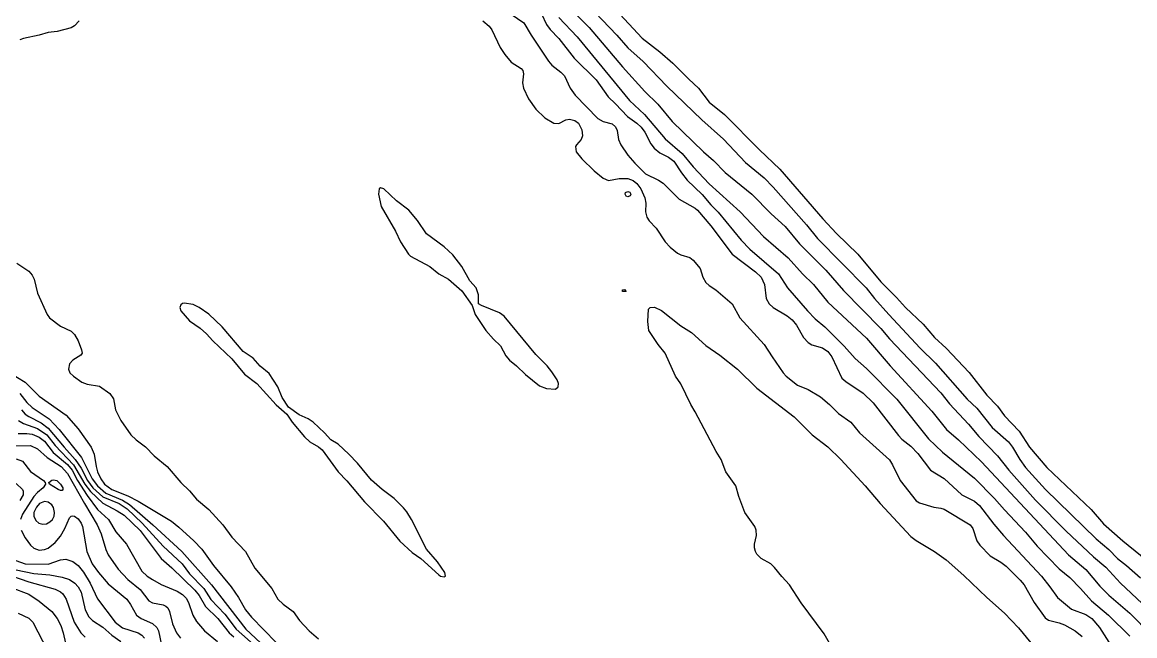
# Model space of a CAD drawing. Extents: x 474277 to 475042, y 254928 to 255625.
# Drawn here: x 474414.21 to 474462.47, y 255294.67 to 255321.27 of the extents above; entities that cross this region are included whole.
import ezdxf

# ---------------------------------------------------------------- set-up
doc = ezdxf.new("R2010")
doc.units = 0
doc.header["$MEASUREMENT"] = 0
doc.layers.add('BaseMapV2_DTM_export_MonNov09090547073261 — entities', color=1, linetype='CONTINUOUS')

msp = doc.modelspace()

# ---------------------------------------------------------------- linework, layer by layer
at = {"layer": 'BaseMapV2_DTM_export_MonNov09090547073261 — entities', "color": 15, "linetype": 'Continuous', "true_color": 0xb7484b}
for points in [[(474437.08, 255322.788, 84.75), (474438.8, 255321.048, 84.75), (474440.246, 255319.337, 84.75), (474441.216, 255318.264, 84.75), (474441.791, 255317.714, 84.75), (474442.404, 255316.968, 84.75), (474443.766, 255315.657, 84.75), (474444.204, 255315.274, 84.75), (474444.704, 255314.753, 84.75), (474445.863, 255313.817, 84.75), (474446.698, 255312.97, 84.75), (474447.311, 255312.412, 84.75), (474447.925, 255311.667, 84.75), (474449.076, 255310.52, 84.75), (474449.842, 255309.638, 84.75), (474451.456, 255307.989, 84.75), (474451.835, 255307.541, 84.75), (474454.059, 255305.209, 84.75), (474454.442, 255304.733, 84.75), (474455.268, 255303.849, 84.75), (474455.705, 255303.312, 84.75), (474456.516, 255302.469, 84.75), (474457.01, 255301.855, 84.75), (474458.161, 255300.552, 84.75), (474459.503, 255299.199, 84.75), (474460.679, 255298.098, 84.75), (474461.222, 255297.638, 84.75), (474461.859, 255296.948, 84.75), (474462.8, 255296.064, 84.75)], [(474438.749, 255322.021, 84.5), (474440.013, 255320.718, 84.5), (474440.487, 255320.17, 84.5), (474441.156, 255319.567, 84.5), (474442.171, 255318.494, 84.5), (474443.687, 255317.037, 84.5), (474444.628, 255316.198, 84.5), (474445.589, 255315.197, 84.5), (474446.391, 255314.52, 84.5), (474446.79, 255314.123, 84.5), (474448.232, 255312.492, 84.5), (474448.713, 255311.9, 84.5), (474450.826, 255309.753, 84.5), (474451.179, 255309.293, 84.5), (474451.812, 255308.603, 84.5), (474453.17, 255307.146, 84.5), (474453.829, 255306.487, 84.5), (474455.209, 255304.922, 84.5), (474455.616, 255304.539, 84.5), (474456.283, 255303.697, 84.5), (474456.998, 255303.082, 84.5), (474457.176, 255302.852, 84.5), (474457.493, 255302.315, 84.5), (474457.739, 255301.965, 84.5), (474458.603, 255301.012, 84.5), (474460.805, 255298.865, 84.5), (474461.342, 255298.405, 84.5), (474461.727, 255298.017, 84.5), (474462.11, 255297.717, 84.5), (474462.715, 255297.178, 84.5)], [(474435.427, 255321.628, 85.5), (474435.975, 255321.254, 85.5), (474436.285, 255320.718, 85.5), (474437.037, 255319.582, 85.5), (474437.19, 255319.405, 85.5), (474437.584, 255319.107, 85.5), (474437.732, 255318.954, 85.5), (474437.983, 255318.417, 85.5), (474438.203, 255318.111, 85.5), (474439.184, 255317.096, 85.5), (474439.414, 255316.972, 85.5), (474439.797, 255316.873, 85.5), (474439.951, 255316.731, 85.5), (474440.016, 255316.577, 85.5), (474440.084, 255316.194, 85.5), (474440.178, 255315.964, 85.5), (474440.487, 255315.509, 85.5), (474440.794, 255315.155, 85.5), (474441.254, 255314.706, 85.5), (474441.816, 255314.43, 85.5), (474442.021, 255314.293, 85.5), (474442.711, 255313.605, 85.5), (474443.401, 255313.213, 85.5), (474443.5, 255313.127, 85.5), (474444.091, 255312.445, 85.5), (474445.009, 255311.21, 85.5), (474446.021, 255310.443, 85.5), (474446.261, 255310.213, 85.5), (474446.414, 255309.906, 85.5), (474446.491, 255309.293, 85.5), (474446.615, 255309.063, 85.5), (474446.788, 255308.909, 85.5), (474447.388, 255308.542, 85.5), (474447.618, 255308.366, 85.5), (474447.798, 255308.143, 85.5), (474448.105, 255307.606, 85.5), (474448.308, 255307.381, 85.5), (474448.462, 255307.28, 85.5), (474448.922, 255307.151, 85.5), (474449.165, 255306.993, 85.5), (474449.334, 255306.763, 85.5), (474449.771, 255305.842, 85.5), (474449.939, 255305.689, 85.5), (474450.685, 255305.186, 85.5), (474451.132, 255304.769, 85.5), (474452.219, 255303.347, 85.5), (474452.372, 255303.189, 85.5), (474452.755, 255302.887, 85.5), (474453.062, 255302.566, 85.5), (474453.613, 255301.855, 85.5), (474454.212, 255301.488, 85.5), (474454.979, 255300.786, 85.5), (474455.516, 255300.503, 85.5), (474455.736, 255300.322, 85.5), (474456.359, 255299.503, 85.5), (474456.778, 255299.018, 85.5), (474458.423, 255297.255, 85.5), (474458.792, 255296.795, 85.5), (474459.12, 255296.322, 85.5), (474459.733, 255295.828, 85.5), (474460.346, 255295.594, 85.5), (474460.616, 255295.414, 85.5), (474460.94, 255295.031, 85.5), (474461.343, 255294.392, 85.5)], [(474436.733, 255321.638, 85.25), (474436.962, 255321.178, 85.25), (474437.114, 255320.955, 85.25), (474437.494, 255320.564, 85.25), (474438.157, 255319.721, 85.25), (474439.107, 255318.775, 85.25), (474439.624, 255318.034, 85.25), (474439.951, 255317.74, 85.25), (474440.463, 255317.19, 85.25), (474440.871, 255316.903, 85.25), (474441.059, 255316.73, 85.25), (474441.22, 255316.5, 85.25), (474441.484, 255315.995, 85.25), (474441.629, 255315.81, 85.25), (474441.867, 255315.606, 85.25), (474442.251, 255315.423, 85.25), (474442.481, 255315.243, 85.25), (474442.811, 255314.737, 85.25), (474443.056, 255314.43, 85.25), (474443.708, 255313.8, 85.25), (474444.08, 255313.357, 85.25), (474444.398, 255313.036, 85.25), (474445.395, 255311.816, 85.25), (474445.778, 255311.428, 85.25), (474447.018, 255310.366, 85.25), (474447.405, 255309.753, 85.25), (474448.275, 255308.756, 85.25), (474448.615, 255308.415, 85.25), (474449.035, 255308.066, 85.25), (474449.87, 255307.223, 85.25), (474450.346, 255306.686, 85.25), (474450.839, 255306.265, 85.25), (474452.151, 255304.922, 85.25), (474453.522, 255303.215, 85.25), (474454.136, 255302.624, 85.25), (474455.516, 255301.496, 85.25), (474456.383, 255300.628, 85.25), (474456.819, 255300.123, 85.25), (474457.739, 255299.162, 85.25), (474458.242, 255298.558, 85.25), (474459.196, 255297.572, 85.25), (474459.656, 255297.202, 85.25), (474460.126, 255296.718, 85.25), (474460.59, 255296.181, 85.25), (474461.338, 255295.568, 85.25), (474462.253, 255294.648, 85.25)], [(474437.497, 255321.484, 85), (474438.289, 255320.641, 85), (474440.561, 255317.881, 85), (474441.207, 255317.267, 85), (474442.097, 255316.223, 85), (474442.838, 255315.58, 85), (474443.324, 255315.008, 85), (474444.014, 255314.272, 85), (474445.351, 255313.05, 85), (474446.363, 255311.976, 85), (474447.436, 255311.056, 85), (474448.056, 255310.366, 85), (474448.543, 255309.906, 85), (474449.152, 255309.139, 85), (474450.839, 255307.574, 85), (474451.87, 255306.379, 85), (474453.676, 255304.404, 85), (474454.301, 255303.619, 85), (474454.826, 255303.164, 85), (474455.823, 255302.208, 85), (474459.599, 255298.175, 85), (474460.346, 255297.548, 85), (474460.96, 255296.825, 85), (474461.343, 255296.425, 85), (474462.263, 255295.642, 85), (474463.183, 255294.714, 85)], [(474439.951, 255321.819, 84.25), (474441.101, 255320.586, 84.25), (474441.867, 255319.987, 84.25), (474442.441, 255319.491, 84.25), (474443.124, 255318.801, 84.25), (474443.554, 255318.409, 84.25), (474444.017, 255317.804, 84.25), (474444.67, 255317.267, 84.25), (474446.198, 255315.734, 84.25), (474447.081, 255314.902, 84.25), (474448.949, 255312.743, 84.25), (474449.535, 255312.113, 84.25), (474450.466, 255311.21, 84.25), (474451.452, 255310.015, 84.25), (474452.142, 255309.34, 84.25), (474452.525, 255308.909, 84.25), (474453.292, 255308.18, 84.25), (474453.793, 255307.606, 84.25), (474454.288, 255307.146, 84.25), (474455.286, 255306.088, 84.25), (474456.053, 255305.103, 84.25), (474456.513, 255304.624, 84.25), (474456.819, 255304.209, 84.25), (474457.453, 255303.542, 84.25), (474457.912, 255302.852, 84.25), (474458.66, 255301.96, 84.25), (474460.576, 255300.142, 84.25), (474461.113, 255299.527, 84.25), (474461.957, 255298.788, 84.25), (474463.26, 255297.724, 84.25)], [(474416.684, 255321.331, 86), (474416.488, 255321.112, 86), (474416.334, 255321.032, 86), (474415.728, 255320.871, 86), (474415.337, 255320.835, 86), (474414.954, 255320.711, 86), (474414.264, 255320.573, 86), (474414.111, 255320.513, 86)], [(474434.191, 255321.331, 85.75), (474434.463, 255321.101, 85.75), (474434.583, 255320.939, 85.75), (474434.952, 255320.181, 85.75), (474435.142, 255319.874, 85.75), (474435.427, 255319.547, 85.75), (474435.86, 255319.261, 85.75), (474435.931, 255319.184, 85.75), (474435.961, 255319.031, 85.75), (474435.912, 255318.647, 85.75), (474435.963, 255318.417, 85.75), (474436.172, 255317.957, 85.75), (474436.497, 255317.497, 85.75), (474436.884, 255317.133, 85.75), (474437.267, 255316.901, 85.75), (474437.497, 255316.876, 85.75), (474437.799, 255317.037, 85.75), (474437.957, 255317.072, 85.75), (474438.187, 255317.017, 85.75), (474438.34, 255316.892, 85.75), (474438.494, 255316.612, 85.75), (474438.518, 255316.347, 85.75), (474438.462, 255316.194, 85.75), (474438.254, 255315.964, 85.75), (474438.219, 255315.887, 85.75), (474438.246, 255315.657, 85.75), (474438.488, 255315.35, 85.75), (474439.03, 255314.824, 85.75), (474439.414, 255314.511, 85.75), (474439.644, 255314.404, 85.75), (474440.104, 255314.496, 85.75), (474440.487, 255314.495, 85.75), (474440.717, 255314.404, 85.75), (474440.872, 255314.277, 85.75), (474441.042, 255314.047, 85.75), (474441.22, 255313.663, 85.75), (474441.262, 255313.433, 85.75), (474441.245, 255313.05, 85.75), (474441.315, 255312.82, 85.75), (474441.409, 255312.667, 85.75), (474441.714, 255312.342, 85.75), (474442.097, 255311.751, 85.75), (474442.318, 255311.516, 85.75), (474442.634, 255311.26, 85.75), (474442.788, 255311.185, 85.75), (474443.171, 255311.074, 85.75), (474443.324, 255310.957, 85.75), (474443.618, 255310.596, 85.75), (474443.743, 255310.213, 85.75), (474443.874, 255309.983, 85.75), (474444.014, 255309.853, 85.75), (474444.305, 255309.676, 85.75), (474445.011, 255309.068, 85.75), (474445.344, 255308.449, 85.75), (474446.402, 255307.299, 85.75), (474446.738, 255306.763, 85.75), (474447.219, 255306.072, 85.75), (474447.356, 255305.919, 85.75), (474447.848, 255305.539, 85.75), (474448.308, 255305.35, 85.75), (474448.845, 255305.025, 85.75), (474449.228, 255304.7, 85.75), (474449.625, 255304.309, 85.75), (474450.16, 255303.925, 85.75), (474450.537, 255303.465, 85.75), (474451.835, 255302.292, 85.75), (474451.967, 255302.085, 85.75), (474452.3, 255301.395, 85.75), (474452.986, 255300.518, 85.75), (474453.139, 255300.43, 85.75), (474453.752, 255300.24, 85.75), (474454.059, 255300.209, 85.75), (474454.212, 255300.165, 85.75), (474455.337, 255299.478, 85.75), (474455.445, 255299.325, 85.75), (474455.621, 255298.788, 85.75), (474455.746, 255298.601, 85.75), (474456.206, 255298.138, 85.75), (474456.666, 255297.865, 85.75), (474456.896, 255297.692, 85.75), (474457.509, 255297.078, 85.75), (474457.671, 255296.871, 85.75), (474458.109, 255296.105, 85.75), (474458.583, 255295.441, 85.75), (474458.736, 255295.348, 85.75), (474459.196, 255295.235, 85.75), (474459.426, 255295.146, 85.75), (474459.882, 255294.878, 85.75), (474460.193, 255294.644, 85.75)], [(474437.344, 255305.367, 85.75), (474437.457, 255305.459, 85.75), (474437.48, 255305.612, 85.75), (474437.421, 255305.766, 85.75), (474437.19, 255306.12, 85.75), (474436.981, 255306.379, 85.75), (474436.5, 255306.865, 85.75), (474435.12, 255308.528, 85.75), (474434.92, 255308.679, 85.75), (474434.132, 255308.986, 85.75), (474434.006, 255309.063, 85.75), (474434.006, 255309.446, 85.75), (474433.905, 255309.753, 85.75), (474433.631, 255310.06, 85.75), (474433.28, 255310.688, 85.75), (474432.896, 255311.193, 85.75), (474432.513, 255311.54, 85.75), (474431.746, 255312.102, 85.75), (474431.363, 255312.674, 85.75), (474430.978, 255313.127, 85.75), (474430.443, 255313.524, 85.75), (474429.906, 255314.048, 85.75), (474429.753, 255314.096, 85.75), (474429.695, 255314.047, 85.75), (474429.667, 255313.817, 85.75), (474429.785, 255313.28, 85.75), (474430.403, 255312.207, 85.75), (474430.627, 255311.746, 85.75), (474430.965, 255311.21, 85.75), (474431.058, 255311.133, 85.75), (474431.9, 255310.674, 85.75), (474432.283, 255310.368, 85.75), (474432.707, 255310.136, 85.75), (474433.28, 255309.619, 85.75), (474433.732, 255308.986, 85.75), (474433.855, 255308.603, 85.75), (474434.323, 255307.913, 85.75), (474434.65, 255307.529, 85.75), (474434.967, 255307.246, 85.75), (474435.197, 255306.809, 85.75), (474435.35, 255306.625, 85.75), (474435.657, 255306.381, 85.75), (474436.04, 255306.003, 85.75), (474436.653, 255305.506, 85.75), (474436.96, 255305.387, 85.75), (474437.344, 255305.367, 85.75)], [(474440.592, 255313.74, 86), (474440.487, 255313.703, 86), (474440.411, 255313.735, 86), (474440.365, 255313.817, 86), (474440.379, 255313.893, 86), (474440.487, 255313.936, 86), (474440.564, 255313.9, 86), (474440.608, 255313.817, 86), (474440.592, 255313.74, 86)], [(474413.976, 255310.826, 86), (474414.494, 255310.486, 86), (474414.647, 255310.312, 86), (474414.729, 255310.136, 86), (474414.88, 255309.523, 86), (474415.301, 255308.603, 86), (474415.402, 255308.449, 86), (474415.874, 255308.094, 86), (474416.334, 255307.882, 86), (474416.488, 255307.728, 86), (474416.641, 255307.453, 86), (474416.788, 255307.069, 86), (474416.809, 255306.916, 86), (474416.752, 255306.839, 86), (474416.411, 255306.623, 86), (474416.263, 255306.456, 86), (474416.218, 255306.226, 86), (474416.286, 255306.072, 86), (474416.442, 255305.919, 86), (474416.794, 255305.664, 86), (474417.024, 255305.579, 86), (474417.561, 255305.491, 86), (474418.021, 255305.17, 86), (474418.175, 255304.949, 86), (474418.262, 255304.462, 86), (474418.484, 255304.002, 86), (474418.931, 255303.389, 86), (474419.158, 255303.159, 86), (474419.555, 255302.856, 86), (474419.939, 255302.469, 86), (474420.507, 255302.009, 86), (474421.1, 255301.318, 86), (474421.472, 255300.953, 86), (474421.778, 255300.594, 86), (474422.315, 255300.15, 86), (474422.911, 255299.478, 86), (474423.312, 255298.948, 86), (474423.903, 255298.328, 86), (474424.309, 255297.597, 86), (474425.043, 255296.718, 86), (474425.308, 255296.258, 86), (474425.535, 255296.038, 86), (474425.971, 255295.721, 86), (474426.248, 255295.338, 86), (474426.655, 255294.878, 86), (474427.069, 255294.531, 86)], [(474440.415, 255309.6, 86), (474440.257, 255309.597, 86), (474440.253, 255309.676, 86), (474440.334, 255309.679, 86), (474440.415, 255309.6, 86)], [(474432.513, 255297.223, 85.75), (474432.569, 255297.255, 85.75), (474432.544, 255297.408, 85.75), (474432.221, 255297.868, 85.75), (474431.746, 255298.424, 85.75), (474431.103, 255299.708, 85.75), (474430.903, 255300.038, 85.75), (474430.749, 255300.218, 85.75), (474430.344, 255300.628, 85.75), (474429.834, 255301.012, 85.75), (474429.369, 255301.423, 85.75), (474428.756, 255302.149, 85.75), (474428.376, 255302.545, 85.75), (474427.912, 255302.975, 85.75), (474427.604, 255303.159, 85.75), (474427.332, 255303.465, 85.75), (474426.839, 255303.927, 85.75), (474426.616, 255304.079, 85.75), (474426.226, 255304.251, 85.75), (474425.765, 255304.587, 85.75), (474425.492, 255304.999, 85.75), (474425.304, 255305.459, 85.75), (474424.922, 255306.036, 85.75), (474424.539, 255306.355, 85.75), (474424.232, 255306.705, 85.75), (474423.796, 255306.993, 85.75), (474422.894, 255308.066, 85.75), (474422.315, 255308.62, 85.75), (474421.889, 255308.909, 85.75), (474421.625, 255309.027, 85.75), (474421.242, 255309.084, 85.75), (474421.165, 255309.072, 85.75), (474421.088, 255309.017, 85.75), (474421.056, 255308.909, 85.75), (474421.101, 255308.756, 85.75), (474421.472, 255308.323, 85.75), (474421.932, 255308, 85.75), (474422.214, 255307.759, 85.75), (474422.478, 255307.453, 85.75), (474423.312, 255306.683, 85.75), (474423.849, 255306.015, 85.75), (474424.385, 255305.612, 85.75), (474425.229, 255304.681, 85.75), (474425.689, 255304.278, 85.75), (474425.928, 255303.925, 85.75), (474426.456, 255303.291, 85.75), (474426.686, 255303.076, 85.75), (474427.069, 255302.86, 85.75), (474427.222, 255302.73, 85.75), (474427.912, 255301.784, 85.75), (474428.296, 255301.39, 85.75), (474429.062, 255300.475, 85.75), (474429.892, 255299.632, 85.75), (474430.596, 255298.764, 85.75), (474431.133, 255298.279, 85.75), (474431.503, 255298.021, 85.75), (474432.283, 255297.313, 85.75), (474432.363, 255297.255, 85.75), (474432.513, 255297.223, 85.75)], [(474449.238, 255294.341, 86), (474448.998, 255294.756, 86), (474448.002, 255296.103, 86), (474447.49, 255296.871, 86), (474447.158, 255297.235, 86), (474446.851, 255297.635, 86), (474446.689, 255297.791, 86), (474446.266, 255298.021, 86), (474446.085, 255298.211, 86), (474446.018, 255298.328, 86), (474445.98, 255298.481, 86), (474445.981, 255298.635, 86), (474446.064, 255299.018, 86), (474446.045, 255299.248, 86), (474445.997, 255299.402, 86), (474445.56, 255300.015, 86), (474445.296, 255300.705, 86), (474445.169, 255301.165, 86), (474444.74, 255301.779, 86), (474444.536, 255302.315, 86), (474444.321, 255302.658, 86), (474443.407, 255304.386, 86), (474443.213, 255304.692, 86), (474442.788, 255305.592, 86), (474442.547, 255305.919, 86), (474442.096, 255306.916, 86), (474441.804, 255307.299, 86), (474441.4, 255307.913, 86), (474441.351, 255308.296, 86), (474441.375, 255308.833, 86), (474441.459, 255308.909, 86), (474441.637, 255308.921, 86), (474441.944, 255308.776, 86), (474442.788, 255308.105, 86), (474443.248, 255307.824, 86), (474443.861, 255307.26, 86), (474444.474, 255306.835, 86), (474445.241, 255306.23, 86), (474446.085, 255305.412, 86), (474447.695, 255304.156, 86), (474448.486, 255303.389, 86), (474449.152, 255302.855, 86), (474449.72, 255302.315, 86), (474450.773, 255301.165, 86), (474451.431, 255300.398, 86), (474452.755, 255298.967, 86), (474452.986, 255298.795, 86), (474453.791, 255298.328, 86), (474454.289, 255297.957, 86), (474455.056, 255297.282, 86), (474456.053, 255296.333, 86), (474456.819, 255295.655, 86), (474457.433, 255295.013, 86), (474457.969, 255294.362, 86)], [(474413.344, 255306.266, 86.25), (474414.341, 255305.659, 86.25), (474414.954, 255305.059, 86.25), (474416.127, 255304.232, 86.25), (474416.641, 255303.648, 86.25), (474417.206, 255302.852, 86.25), (474417.332, 255302.545, 86.25), (474417.418, 255302.009, 86.25), (474417.484, 255301.774, 86.25), (474417.617, 255301.472, 86.25), (474417.783, 255301.242, 86.25), (474418.102, 255301.012, 86.25), (474418.788, 255300.738, 86.25), (474419.248, 255300.507, 86.25), (474420.689, 255299.632, 86.25), (474421.012, 255299.385, 86.25), (474421.658, 255298.788, 86.25), (474422.008, 255298.42, 86.25), (474422.518, 255297.715, 86.25), (474423.282, 255296.795, 86.25), (474423.594, 255296.335, 86.25), (474423.899, 255295.798, 86.25), (474424.155, 255295.47, 86.25), (474426.831, 255292.731, 86.25)], [(474414.111, 255305.174, 86.5), (474414.417, 255304.787, 86.5), (474414.647, 255304.563, 86.5), (474415.389, 255304.079, 86.5), (474415.821, 255303.619, 86.5), (474416.778, 255302.392, 86.5), (474417.254, 255301.472, 86.5), (474417.483, 255301.165, 86.5), (474417.847, 255300.858, 86.5), (474418.558, 255300.555, 86.5), (474418.865, 255300.36, 86.5), (474419.886, 255299.478, 86.5), (474421.141, 255298.328, 86.5), (474422.419, 255296.871, 86.5), (474423.917, 255294.954, 86.5), (474424.981, 255293.958, 86.5)], [(474414.187, 255304.464, 86.75), (474414.341, 255304.281, 86.75), (474414.494, 255304.174, 86.75), (474415.031, 255303.907, 86.75), (474415.337, 255303.678, 86.75), (474416.028, 255302.842, 86.75), (474416.512, 255302.315, 86.75), (474416.77, 255301.932, 86.75), (474417.051, 255301.395, 86.75), (474417.277, 255301.088, 86.75), (474417.714, 255300.697, 86.75), (474418.424, 255300.398, 86.75), (474418.761, 255300.168, 86.75), (474419.423, 255299.555, 86.75), (474420.321, 255298.554, 86.75), (474421.156, 255297.791, 86.75), (474421.472, 255297.35, 86.75), (474422.085, 255296.724, 86.75), (474422.392, 255296.247, 86.75), (474423.005, 255295.602, 86.75), (474423.496, 255294.954, 86.75), (474424.363, 255294.188, 86.75)], [(474414.049, 255304.002, 87), (474414.264, 255303.876, 87), (474414.877, 255303.659, 87), (474415.28, 255303.389, 87), (474415.644, 255302.917, 87), (474416.445, 255302.085, 87), (474416.931, 255301.242, 87), (474417.178, 255300.92, 87), (474417.714, 255300.414, 87), (474418.332, 255300.092, 87), (474418.635, 255299.899, 87), (474419.325, 255299.229, 87), (474420.235, 255298.021, 87), (474420.705, 255297.618, 87), (474421.702, 255296.651, 87), (474421.883, 255296.411, 87), (474422.162, 255295.931, 87), (474422.698, 255295.414, 87), (474423.191, 255294.801, 87), (474423.388, 255294.619, 87)], [(474414.034, 255303.442, 87.25), (474414.417, 255303.444, 87.25), (474414.647, 255303.414, 87.25), (474414.954, 255303.284, 87.25), (474415.184, 255303.102, 87.25), (474415.563, 255302.622, 87.25), (474416.181, 255302.094, 87.25), (474416.375, 255301.855, 87.25), (474416.61, 255301.395, 87.25), (474417.024, 255300.756, 87.25), (474417.484, 255300.148, 87.25), (474417.952, 255299.708, 87.25), (474418.272, 255299.172, 87.25), (474418.734, 255298.635, 87.25), (474419.401, 255297.471, 87.25), (474419.631, 255297.257, 87.25), (474419.861, 255297.104, 87.25), (474420.245, 255296.891, 87.25), (474420.935, 255296.607, 87.25), (474421.165, 255296.459, 87.25), (474421.318, 255296.305, 87.25), (474421.429, 255296.105, 87.25), (474421.612, 255295.568, 87.25), (474421.778, 255295.285, 87.25), (474422.127, 255294.878, 87.25), (474422.69, 255294.418, 87.25)], [(474413.881, 255302.912, 87.5), (474414.571, 255302.916, 87.5), (474414.877, 255302.78, 87.5), (474415.292, 255302.392, 87.5), (474415.901, 255302.009, 87.5), (474416.181, 255301.705, 87.5), (474416.909, 255300.398, 87.5), (474417.462, 255299.478, 87.5), (474417.635, 255299.095, 87.5), (474417.842, 255298.405, 87.5), (474417.944, 255298.175, 87.5), (474418.374, 255297.561, 87.5), (474418.788, 255297.112, 87.5), (474419.325, 255296.672, 87.5), (474419.708, 255296.186, 87.5), (474419.861, 255296.099, 87.5), (474420.321, 255296.009, 87.5), (474420.449, 255295.951, 87.5), (474420.529, 255295.874, 87.5), (474420.599, 255295.721, 87.5), (474420.732, 255295.184, 87.5), (474420.91, 255294.801, 87.5), (474421.079, 255294.571, 87.5)], [(474413.957, 255302.342, 87.75), (474414.231, 255302.239, 87.75), (474414.571, 255301.798, 87.75), (474415.138, 255301.395, 87.75), (474415.21, 255301.318, 87.75), (474415.228, 255301.242, 87.75), (474415.124, 255301.088, 87.75), (474414.877, 255300.883, 87.75), (474414.724, 255300.709, 87.75), (474414.229, 255299.938, 87.75), (474414.132, 255299.708, 87.75)], [(474413.957, 255301.266, 88), (474414.223, 255301.012, 88), (474414.257, 255300.935, 88), (474414.255, 255300.782, 88), (474414.111, 255300.539, 88)], [(474415.982, 255301.012, 87.75), (474415.951, 255300.973, 87.75), (474415.874, 255300.973, 87.75), (474415.77, 255301.012, 87.75), (474415.402, 255301.242, 87.75), (474415.372, 255301.318, 87.75), (474415.491, 255301.418, 87.75), (474415.568, 255301.433, 87.75), (474415.721, 255301.396, 87.75), (474415.877, 255301.242, 87.75), (474415.971, 255301.088, 87.75), (474415.982, 255301.012, 87.75)], [(474415.261, 255299.528, 87.5), (474415.414, 255299.603, 87.5), (474415.526, 255299.708, 87.5), (474415.603, 255299.862, 87.5), (474415.617, 255300.015, 87.5), (474415.568, 255300.229, 87.5), (474415.491, 255300.343, 87.5), (474415.337, 255300.461, 87.5), (474415.184, 255300.491, 87.5), (474414.969, 255300.398, 87.5), (474414.83, 255300.245, 87.5), (474414.723, 255300.015, 87.5), (474414.72, 255299.862, 87.5), (474414.801, 255299.673, 87.5), (474414.931, 255299.555, 87.5), (474415.107, 255299.507, 87.5), (474415.261, 255299.528, 87.5)], [(474414.175, 255299.248, 87.75), (474414.341, 255298.919, 87.75), (474414.571, 255298.604, 87.75), (474414.724, 255298.469, 87.75), (474414.954, 255298.387, 87.75), (474415.184, 255298.404, 87.75), (474415.337, 255298.467, 87.75), (474415.644, 255298.707, 87.75), (474415.874, 255298.994, 87.75), (474416.064, 255299.325, 87.75), (474416.262, 255299.785, 87.75), (474416.334, 255299.855, 87.75), (474416.411, 255299.872, 87.75), (474416.488, 255299.852, 87.75), (474416.641, 255299.734, 87.75), (474416.768, 255299.555, 87.75), (474416.83, 255299.402, 87.75), (474417.019, 255298.328, 87.75), (474417.251, 255297.791, 87.75), (474417.525, 255297.408, 87.75), (474417.944, 255296.915, 87.75), (474418.75, 255296.258, 87.75), (474418.912, 255296.028, 87.75), (474419.171, 255295.562, 87.75), (474419.367, 255295.414, 87.75), (474419.861, 255295.206, 87.75), (474420.056, 255295.031, 87.75), (474420.126, 255294.878, 87.75), (474420.257, 255294.264, 87.75)], [(474413.727, 255298.004, 88), (474414.341, 255297.792, 88), (474415.337, 255297.78, 88), (474415.874, 255297.965, 88), (474416.104, 255297.985, 88), (474416.411, 255297.89, 88), (474416.641, 255297.713, 88), (474416.871, 255297.423, 88), (474417.159, 255296.948, 88), (474417.484, 255296.272, 88), (474418.241, 255295.261, 88), (474418.558, 255295.018, 88), (474419.248, 255294.792, 88), (474419.401, 255294.697, 88), (474419.525, 255294.571, 88)], [(474413.421, 255297.385, 88.5), (474414.494, 255297.007, 88.5), (474415.644, 255296.683, 88.5), (474415.874, 255296.577, 88.5), (474415.981, 255296.488, 88.5), (474416.116, 255296.258, 88.5), (474416.461, 255295.261, 88.5), (474416.757, 255294.801, 88.5), (474416.948, 255294.613, 88.5)], [(474413.957, 255297.532, 88.25), (474414.724, 255297.368, 88.25), (474415.414, 255297.304, 88.25), (474415.951, 255297.207, 88.25), (474416.258, 255297.113, 88.25), (474416.495, 255296.948, 88.25), (474416.641, 255296.787, 88.25), (474416.767, 255296.565, 88.25), (474416.94, 255295.798, 88.25), (474417.101, 255295.491, 88.25), (474417.257, 255295.338, 88.25), (474417.714, 255295.045, 88.25), (474418.098, 255294.692, 88.25), (474418.494, 255294.418, 88.25)], [(474413.727, 255296.76, 88.75), (474414.494, 255296.474, 88.75), (474414.954, 255296.176, 88.75), (474415.491, 255295.721, 88.75), (474415.726, 255295.414, 88.75), (474415.89, 255295.108, 88.75), (474415.996, 255294.801, 88.75), (474416.092, 255294.341, 88.75)], [(474414.034, 255295.651, 89), (474414.494, 255295.428, 89), (474414.674, 255295.261, 89), (474415.313, 255294.034, 89)]]:
    msp.add_polyline3d(points, dxfattribs=at)

doc.saveas('drawing.dxf')
